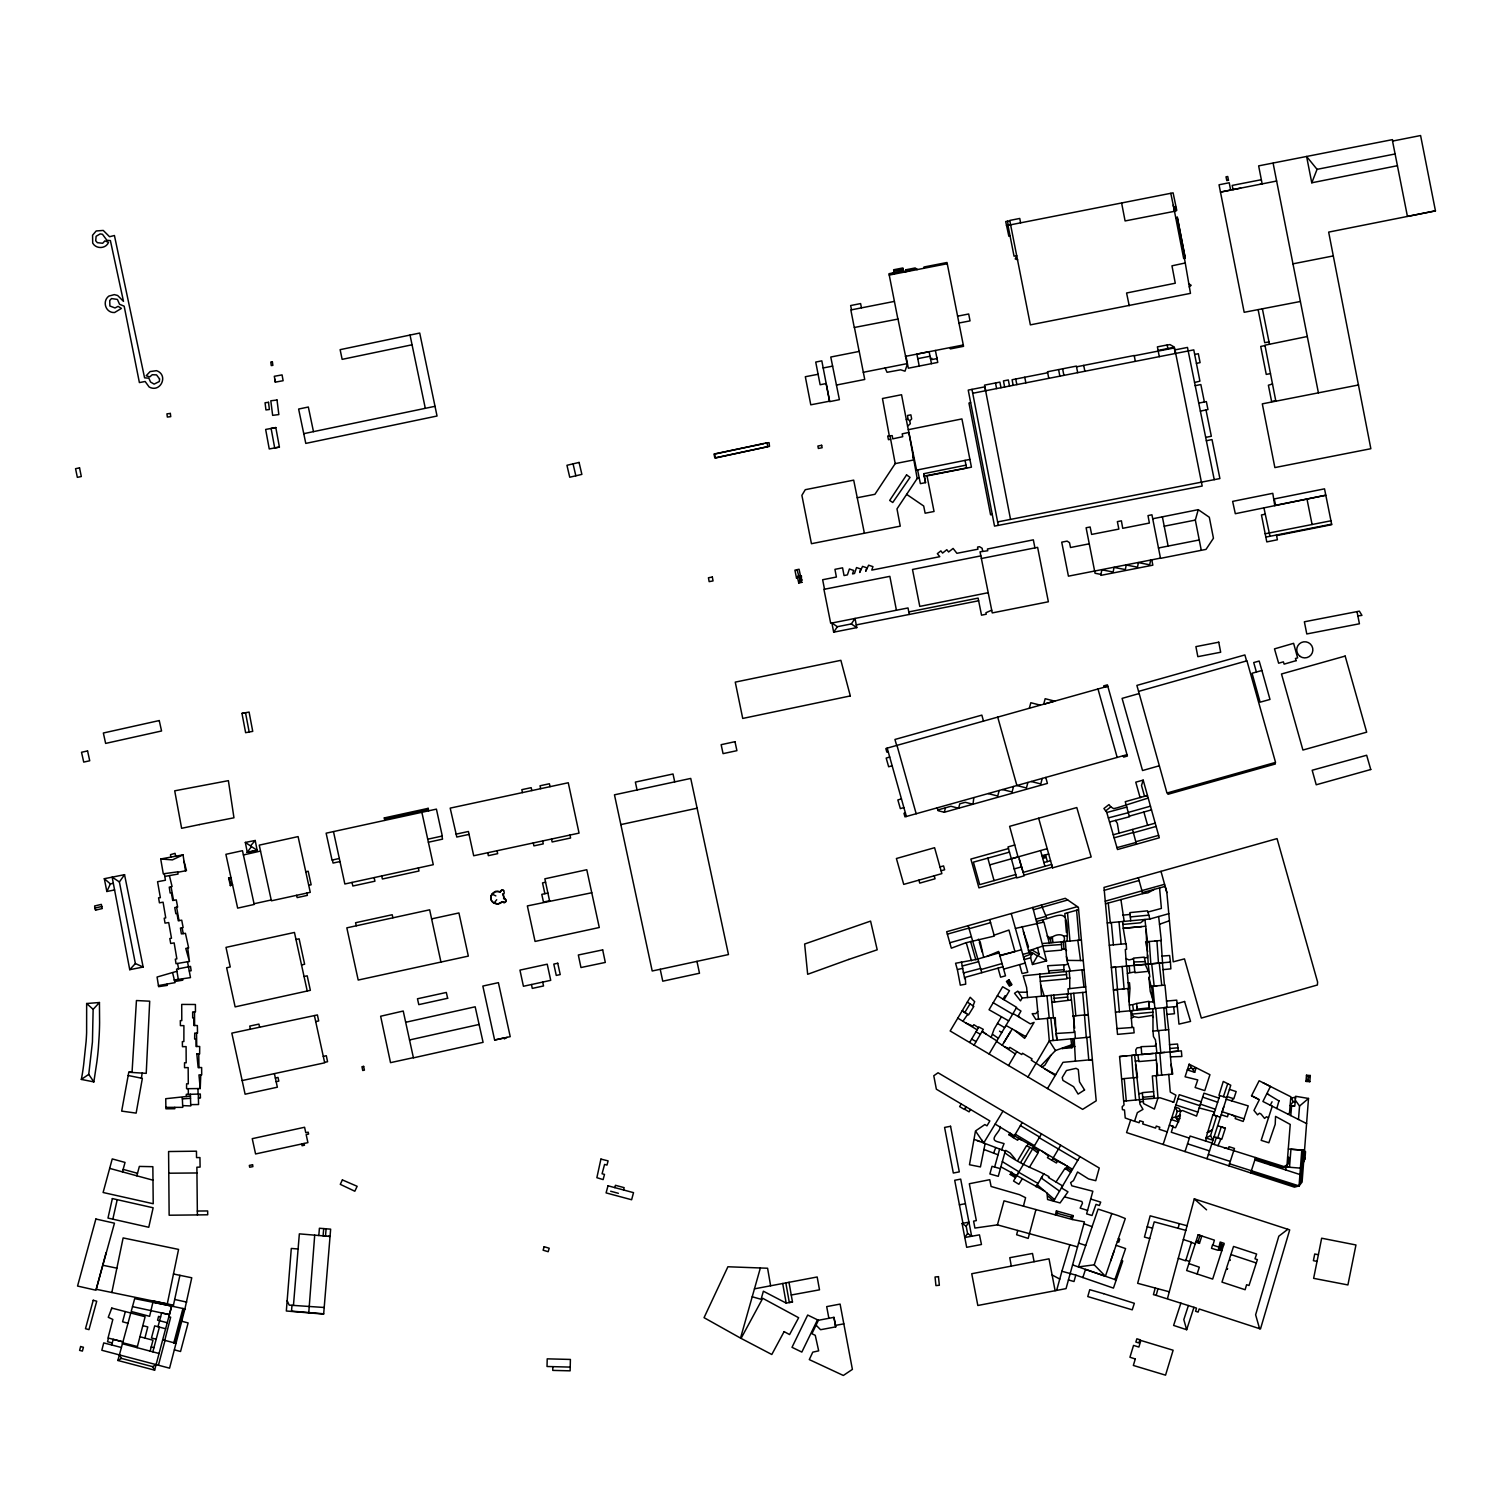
<?xml version="1.0" encoding="UTF-8"?>
<svg xmlns="http://www.w3.org/2000/svg" width="1511" height="1511" viewBox="0 0 1511 1511"><rect width="100%" height="100%" fill="white"/><g stroke="black" fill="none" stroke-linecap="round" stroke-linejoin="round"><path stroke-width="1.5" d="M1063.876 971.497L1063.895 964.792L1047.614 965.737L1049.125 972.857M196.827 1053.885L199.641 1053.922L199.698 1046.481L196.033 1046.481L196.033 1039.077L194.636 1039.058L194.73 1033.108L197.507 1033.127L197.374 1025.535L193.824 1025.497L193.88 1017.98L192.671 1017.942L192.653 1011.954L195.467 1011.841L195.41 1004.494L181.717 1004.418L181.792 1020.643L180.319 1020.605L180.395 1025.629L183.908 1025.629L183.87 1041.513L182.34 1041.627L182.453 1046.689L186.099 1046.613L186.174 1062.819L184.531 1062.762L184.531 1067.691L188.157 1067.578L188.289 1083.84L186.59 1083.803L186.571 1088.694L200.226 1088.543L198.961 1074.907L201.7 1074.869L201.643 1067.54L198.149 1067.616L196.827 1053.885L198.753 1053.904L198.98 1067.616M552.818 1366.643L552.762 1370.401L570.119 1370.836L570.403 1359.447L547.209 1358.842L547.02 1366.492L570.195 1367.096M188.271 1088.694L188.384 1094.361L200.302 1094.021L200.434 1097.987L198.413 1098.063M298.101 1248.993L291.302 1248.445L286.334 1311L323.656 1314.098L330.645 1229.161L319.407 1228.254L318.821 1235.507L330.059 1236.432M1298.478 1119.481L1299.554 1106.052L1308.507 1098.459L1302.104 1182.055L1299.063 1185.908L1294.455 1187.155L1250.655 1172.914L1255.282 1158.635L1283.122 1167.606L1287.013 1164.887L1290.224 1124.43L1275.548 1116.383L1275.208 1124.316L1268.862 1142.788L1261.175 1140.352L1272.262 1106.222L1262.913 1101.481L1270.449 1086.466L1259.135 1080.762L1251.542 1095.739L1257.662 1098.837M1303.653 1162.016L1305.032 1158.351L1305.523 1151.628L1304.465 1151.533M1285.653 1169.911L1285.597 1168.06L1287.636 1166.568L1289.506 1167.266L1290.961 1149.229L1301.783 1150.079L1299.063 1185.908L1294.511 1185.795L1252.298 1172.083L1250.655 1172.914L1126.564 1132.57L1130.662 1119.991L1125.223 1117.97L1124.486 1109.981L1122.446 1109.66L1122.163 1106.751L1124.033 1104.957L1119.575 1056.548L1126.734 1055.887M1306.014 1081.423L1306.486 1075.228L1310.301 1075.511L1309.81 1081.706L1306.014 1081.423L1310.301 1075.511M291.982 1305.315L291.529 1311.114L323.694 1313.796M1295.38 1098.988L1295.588 1096.287L1308.507 1098.459M308.773 1312.549L314.704 1235.148M293.455 1305.41L299.348 1233.864L318.821 1235.507M326.112 1228.783L325.507 1236.055L323.09 1235.847L323.713 1228.594M1290.791 1115.59L1291.603 1105.788L1294.814 1106.052L1295.513 1097.25L1290.734 1098.081L1289.506 1113.04L1287.844 1114.098L1272.262 1106.222M287.184 1300.725L289.187 1305.126L324.204 1307.487M909.716 420.795L907.979 419.321L907.563 415.468L910.869 414.845L911.662 419L909.716 420.795L910.34 423.722L907.582 426.196L916.591 470.11M141.411 1078.174L142.166 1073.093M1147.17 941.731L1147.378 957.54L1144.413 957.823M93.852 1081.895L88.752 1074.359L92.435 1041.986L93.134 1009.348L99.443 1002.511L99.594 1022.626A315.346 315.346 0 0 1 99.178 1035.545L98.366 1048.03A277.42 277.42 0 0 1 96.855 1062.044L93.852 1081.895L81.33 1079.421A192.917 192.917 0 0 0 82.841 1070.657L83.124 1068.768A196.184 196.184 0 0 0 84.106 1060.42L86.108 1041.476A304.221 304.221 0 0 0 86.618 1032.787L86.656 1003.512L99.443 1002.511M128.775 1072.262L132.08 1071.752L136.443 1000.546L149.702 1001.189L146.227 1073.358L128.775 1072.262L121.673 1111.114L136.141 1113.116L142.355 1078.382L128.189 1075.492M1318.385 1254.734L1321.653 1238.208L1355.953 1244.97L1347.906 1284.936L1313.626 1278.344L1318.385 1254.734L1314.74 1253.998L1313.399 1260.665L1317.006 1261.402M1090.715 1199.054L1100.707 1202.133L1099.385 1205.514L1096.023 1204.361L1092.037 1215.505L1086.617 1213.881L1092.85 1191.235L1071.809 1185.814L1070.638 1182.622L1073.452 1180.601L1077.57 1171.988L1088.562 1178.939L1095.758 1180.695L1099.253 1168.022L938.048 1072.772L933.779 1075.756L936.367 1089.204L989.856 1120.935L986.966 1125.827L984.87 1124.562L975.483 1130.965L969.476 1164.735L980.431 1166.926L985.134 1143.544L974.538 1139.521M111.833 1292.491L123.128 1237.925L178.562 1249.408L167.287 1303.917L96.213 1289.28L106.091 1252.676M152.97 1302.161L184.909 1308.923L191.765 1277.777L173.482 1274M179.903 1275.322L173.198 1306.335L173.444 1305.183L153.197 1301.028L149.608 1316.327L131.193 1311.472L134.687 1298.629L171.687 1306.033L165.624 1328.773M112.834 1219.169L117.216 1199.677M818.112 374.275L805.325 376.73L810.784 404.816L829.577 401.189L821.814 360.846L815.732 362.073L820.133 384.738L826.158 383.548L829.671 401.643L839.398 399.659L830.767 357.03L859.23 351.421L864.745 379.469L836.471 385.041M937.236 807.875L938.029 810.689L944.318 812.257L945.433 807.818L950.872 806.251L958.635 808.234L1047.406 783.416L1045.782 777.447M1023.438 1206.137L1025.591 1197.694L1019.434 1194.672L991.103 1186.475L989.743 1179.694L969.325 1183.736L976.333 1220.605L973.594 1221.134L974.916 1228.065L997.43 1224.873L1077.532 1246.877M1017.715 1230.502L1016.639 1234.751L1028.179 1238.416L1035.96 1209.555M1042.212 778.448L1040.796 783.945L1031.257 781.527M111.512 1309.263L111.814 1308.092L145.113 1316.723L137.104 1347.661L137.388 1346.565L122.693 1342.75L122.429 1343.751L159.052 1353.497M111.814 1308.092L108.263 1317.29L112.834 1319.462L108.018 1337.99L122.939 1341.862L130.777 1313.002M108.471 1338.104L107.527 1341.73L112.248 1342.958L113.193 1339.332L122.939 1341.862L117.877 1360.467L154.632 1370.156L165.606 1328.755L154.708 1325.865L151.478 1337.99L156.181 1339.237M111.72 1344.979L112.248 1342.958M144.905 1338.066L147.795 1326.941L142.808 1325.638M999.168 790.517L997.732 796.014L988.175 793.596M1027.896 782.471L1026.46 787.949L1016.903 785.55L997.713 717.121M1013.541 786.494L1012.087 791.972L1002.511 789.573M997.43 1224.873L1004.022 1200.829L1072.206 1219.49L1070.789 1217.016L1057.813 1213.446L1055.339 1214.863L1056.397 1210.953L1073.226 1215.618L1072.206 1219.49L1084.426 1221.87L1066.048 1288.619L977.825 1305.485L971.743 1273.735L1049.012 1258.833L1055.112 1290.715M157.994 1326.734L161.639 1312.983L169.402 1314.608L171.517 1306.637M152.838 1351.835L159.392 1327.111M173.841 1342.75L182.944 1308.488L183.794 1309.924L175.314 1341.9L173.841 1342.75L174.917 1343.033M184.909 1308.923L169.572 1368.173L101.823 1350.267L103.73 1342.901L121.409 1347.491M1029.35 708.243L1030.823 702.728L1040.342 705.165L1054.697 701.142L1045.159 698.705L1043.704 704.22L1107.79 686.24L1104.107 687.278L1103.71 685.862L1107.412 684.861L1127.395 756.048L1123.674 757.105L1123.277 755.727M150.099 1351.117L152.989 1340.219L139.919 1336.744M158.428 1365.207L165.02 1340.408L162.678 1339.785M1167.512 1298.421L1194.294 1198.865L1289.695 1229.897L1260.476 1328.962L1199.148 1308.979L1198.129 1312.115L1195.579 1311.265L1196.523 1308.129L1156.198 1295.38L1157.955 1288.751L1137.651 1283.311L1152.534 1228.16L1147.227 1226.781L1144.45 1237.093L1149.701 1238.51M614.826 1187.627L615.449 1185.304L624.137 1187.646L623.533 1189.95M1147.227 1226.781L1150.154 1215.826L1187.06 1225.761M1155.216 1288.014L1153.441 1294.644L1156.198 1295.38M152.989 1180.185L136.821 1175.804L139.371 1166.416L152.857 1166.7L153.215 1203.738L103.107 1192.5L112.248 1158.918L125.035 1162.431L122.467 1171.875M1049.087 938.463L1047.236 935.838L1050.447 939.408L1051.089 942.77M125.337 1311.586L122.58 1321.785L127.982 1323.258M1178.089 1228.292L1179.335 1223.683M1056.642 1290.413L1061.912 1271.261L1075.775 1275.095L1074.019 1281.517L1068.428 1279.968M1061.912 1271.261L1069.807 1244.932M1000.376 1168.645L994.635 1167.059L999.64 1149.04M1152.477 1228.141L1154.234 1221.851L1185.814 1230.37M1201.283 550.306L1195.333 520.086L1198.242 509.66L1209.31 517.253L1213.446 538.237L1206.024 549.381L1160.524 558.352L1151.93 514.779L1148.001 515.61L1149.38 523.052L1122.73 528.321L1121.389 520.823L1117.366 521.635L1118.858 529.096L1091.622 534.422L1090.13 526.98L1086.107 527.773L1095.059 573.273L1100.952 574.407L1101.84 569.817L1113.154 572.008L1114.041 567.418L1125.336 569.571L1126.224 565.02L1137.5 567.192L1138.406 562.621L1149.701 564.793L1150.645 560.052L1151.779 559.825L1152.836 565.171L1100.877 575.37L1100.688 574.35M1278.948 1100.933L1266.841 1093.624L1268.503 1094.455M760.373 1267.956L740.522 1338.104L704.05 1317.668L727.905 1266.766L767.588 1268.239L770.629 1285.785M1276.795 1108.526L1279.024 1100.631M1226.724 1097.723L1218.961 1095.267L1223.268 1081.442L1230.766 1085.238L1212.974 1140.201L1206.042 1138.047L1207.553 1132.721L1212.256 1130.115L1216.638 1116.006L1212.899 1114.759L1207.553 1132.721M1212.955 1245.14L1214.391 1240.153L1199.98 1235.394L1198.204 1240.909L1195.749 1242.174L1186.645 1270.524L1212.672 1279.08L1224.174 1243.364L1220.17 1242.042L1218.206 1250.334L1211.52 1248.313L1212.483 1244.988L1218.621 1247.009M1219.169 1249.861L1220.945 1244.006L1223.646 1244.97L1221.87 1245.857L1220.775 1249.37L1221.795 1250.73L1219.169 1249.861L1220.775 1249.37M1284.331 1166.681L1211.822 1143.733L1212.974 1140.201L1210.575 1135.592L1212.256 1130.115M1183.359 1239.549L1191.48 1242.174L1185.682 1260.835L1178.316 1258.285M1141.221 797.241L1140.087 797.544L1135.762 782.169L1143.185 780.129L1141.523 785.493L1144.545 796.316L1147.472 795.485L1125.261 801.68L1129.472 816.771L1109.584 821.965M1172.026 1125.997L1173.14 1126.318L1171.289 1132.249L1189.384 1138.123M1123.674 1101.141L1160.032 1097.779L1173.707 1102.18L1175.917 1095.192L1170.27 1092.113L1168.777 1074.434M1178.278 1121.842L1179.921 1118.178C1176.106 1122.087 1175.785 1113.267 1171.214 1119.538L1178.278 1121.842L1175.558 1127.716L1172.876 1127.149M1177.069 1119.462L1179.487 1118.083L1180.355 1115.345L1175.709 1117.252M1219.811 1095.532L1215.316 1109.584M1198.129 1234.789L1195.749 1242.174L1199.451 1243.364L1201.831 1236.017L1198.129 1234.789L1199.111 1235.11M1270.808 1163.64L1270.373 1165L1299.932 1174.519M1163.13 1144.469L1179.26 1094.701L1201.151 1101.821M1206.987 1158.71L1212.049 1143.09L1190.064 1136.026L1185.021 1151.59M1228.84 1165.831L1234.468 1148.454L1229.029 1146.679L1228.405 1148.606L1224.212 1147.756M1226.233 1099.215L1248.237 1105.901L1243.194 1121.445L1235.186 1118.593L1235.696 1116.988L1231.881 1114.891M1255.282 1158.635L1255.641 1157.52M1270.373 1165L1264.934 1163.243L1265.368 1161.883M1134.553 1121.256L1137.349 1112.644L1142.977 1109.357L1139.955 1104.163L1135.498 1064.367M1189.157 1064.197L1185.077 1076.776L1197.77 1079.931L1195.125 1087.504L1204.777 1090.64L1209.933 1074.699L1189.157 1064.197L1194.691 1072.3L1196.183 1067.748L1193.048 1069.051M1175.501 1116.799L1177.239 1111.454L1175.218 1107.166L1179.071 1108.356L1180.828 1110.963L1179.505 1114.986M1205.514 1140.994L1206.42 1138.161M1223.759 1106.883L1222.191 1111.737L1244.044 1118.839M1214.107 1144.469L1216.393 1137.462M1217.696 1137.877L1221.247 1126.885L1225.364 1128.226L1221.795 1139.218L1214.107 1136.706M1233.108 1098.516L1231.616 1100.971M1217.96 1145.735L1220.982 1138.973M1228.443 1113.758L1227.461 1116.799L1221.209 1114.778M1180.903 1303.03L1173.613 1325.43L1186.664 1329.718L1193.954 1307.298M1197.128 1273.962L1199.318 1267.2L1188.874 1263.555M1188.42 1305.485L1183.812 1319.632L1186.664 1329.718M1082.839 1277.532L1085.521 1269.391L1116.213 1279.987L1114.91 1279.553L1125.582 1248.577L1116.062 1245.291M1218.943 1098.138L1203.965 1093.152L1196.523 1116.119L1182.641 1110.547L1177.239 1111.454M1223.4 1096.665L1227.744 1083.708M1105.391 1276.247L1094.21 1264.82L1078.42 1266.917L1098.1 1209.102L1118.291 1215.694L1125.298 1218.546L1105.391 1276.247L1072.564 1264.915M1094.21 1264.82L1111.813 1213.503M1110.679 1260.873L1114.079 1251.07M1043.874 856.661L1042.741 858.418L1046.216 857.474L1047.387 861.591L1050.561 860.722M957.445 969.93L960.316 985.172L965.718 984.171L965.246 977.315L1002.983 966.776M1358.578 384.965L1262.308 403.853L1274.868 467.579L1370.855 448.71L1328.66 232.108L1435.45 210.86L1420.586 135.537L1392.538 141.09L1397.429 165.7L1311.775 182.793L1317.063 169.345L1395.106 153.971M993.577 1153.12L995.768 1147.567M981.621 1139.955L983.699 1142.996L1001.604 1149.777L1004.059 1143.6L997.033 1141.598C988.458 1138.897 1001.415 1131.399 1000.055 1126.488M1155.896 1043.855L1154.99 1046.141L1141.202 1046.67L1141.712 1054.508L1159.806 1052.846L1161.695 1075.095M986.267 1034.261L982.226 1031.106L983.283 1029.35L978.826 1026.97L969.646 1042.477M114.59 889.941L106.847 891.49L110.379 883.916L113.344 883.312M817.508 1319.821L801.831 1352.081L792.01 1347.321L807.686 1315.042L818.433 1320.274L833.94 1317.346L835.734 1326.866L820.586 1329.718L816.072 1325.147M828.878 1318.31L826.687 1306.618L840.097 1304.087L852.393 1369.382L843.346 1375.463L809.292 1359.598L812.767 1352.156L818.679 1350.853L815.26 1335.327L811.898 1333.703L818.433 1320.274M1022.21 1122.541L1013.295 1137.594L1008.914 1134.742L1009.801 1133.004L1013.824 1136.669L1013.295 1137.594L1017.64 1140.257L1018.735 1138.387L1033.826 1146.811M1027.102 1146.075L1028.387 1143.544L1030.2 1144.62M1270.298 1105.221L1272.054 1101.765M231.202 884.048L232.543 884.766L230.352 885.654L231.202 884.048L228.633 877.759L230.975 877.627L237.661 908.13L254.207 904.447L242.478 850.693L225.894 854.319L230.975 877.627L230.05 878.854M1015.184 1159.013L1010.255 1153.101L1005.703 1150.4L1004.815 1152.742C1020.378 1164.849 1034.261 1168.419 1048.993 1176.653L1048.464 1177.503L1062.611 1185.927L1061.44 1187.91L1067.975 1191.839L1060.08 1202.945L1047.576 1199.526L1047.01 1193.104L1037.264 1184.775L1036.074 1186.796L1042.042 1176.729M1032.768 907.469L1046.594 960.883L1032.466 964.509L1030.615 957.823C1031.881 947.133 1036.603 959.485 1039.02 954.121L1037.471 947.529M991.14 1037.32L994.162 1029.029L1001.434 1016.79M1032.466 964.509L1037.528 955.745M1042.174 1151.269L1048.577 1155.991L1047.444 1157.672L1056.397 1162.979L1057.568 1161.185L1064.896 1164.754M1014.958 1030.521L1024.647 1038.359L1034.11 1022.361L1030.332 1023.872L1013.05 1013.503M1021.719 1140.182L1014.372 1135.762M974.066 1045.102L981.98 1031.56L996.863 1040.909M970.478 1109.49L969.099 1111.85L964.868 1109.357L966.303 1107.015M1030.615 957.823L1024.212 959.542L1023.495 956.992L1033.033 953.309L1028.519 950.627L1031.692 949.796L1039.02 954.121M989.119 1053.998L1016.657 1007.365L997.373 995.692M1022.192 998.015L1020.511 1000.868L1014.542 993.275L1017.791 991.122L1022.192 998.015L1086.163 992.141M961.185 1103.993L959.636 1106.619L964.358 1109.414L965.907 1106.789M972.99 1005.854L974.671 1001.68L970.194 997.279L950.173 1030.974L1008.555 1065.519L1016.79 1051.599L1009.839 1047.369L1009.065 1048.558L1004.362 1046.67M1027.971 1077.003L1049.295 1040.852L1047.387 1018.376L1050.806 1018.074L1053.11 1040.493M1047.501 1088.562L1062.988 1062.327L1092.359 1059.589L1078.382 907.299L1065.293 898.308L946.679 931.72L951.326 948.19L965.605 942.864M1017.753 1160.561L1026.479 1145.772L1032.674 1148.719M1020.718 1162.356L1029.916 1147.416M799.565 579.129L801.888 582.339L798.771 583.019L801.378 575.899L799.81 578.486M1041.476 1133.892L1013.541 1181.016L1018.886 1184.284L1022.38 1178.637L1000.886 1166.832M1043.893 1173.613L1041.287 1177.994L1059.532 1191.121M1051.807 1160.259L1060.703 1145.262M1048.105 1196.24L1053.658 1200.999L1054.527 1199.545L1047.01 1193.104M1053.658 1201.037L1079.968 1156.633M1072.527 1038.718L1073.207 1045.14L1071.998 1047.727L1061.95 1048.54L1070.581 1046.575L1071.62 1044.8L1070.865 1038.869M1010.217 1174.425L1011.596 1172.083L1015.486 1177.711L1010.217 1174.425L1012.068 1173.971M1003.04 999.111L1005.117 995.655M1004.022 999.715L1009.48 990.687L1002.662 986.759L989.044 1009.745L1008.687 1020.888M1002.964 1111.152L983.699 1142.996L976.068 1131.833M1050.787 1055.415L1044.875 1065.198L1041.948 1067.068M1029.331 1167.436L1038.057 1153.025L1032.542 1148.946M964.811 1012.464L970.024 1003.871M995.145 1124.071L1014.372 1135.762M1002.227 1045.253L1012.2 1028.972M503.805 890.508A2.078 2.078 0 0 0 500.368 891.849L495.325 891.547L491.094 895.796A6.497 6.176 77.3 0 0 490.811 898.875L491.132 899.876A6.516 6.176 77.3 0 0 492.983 902.388L497.856 903.994L502.426 901.67A1.964 1.964 0 0 0 505.014 902.407A1.964 1.964 0 0 0 505.958 899.933A1.964 1.964 0 0 0 503.597 898.743A5.78 5.383 77.6 0 0 503.711 897.043A5.723 5.364 77.5 0 0 503.012 894.569C506.015 893.681 502.861 886.919 500.368 891.849A6.724 6.724 0 0 0 490.735 897.836L490.811 898.875A6.724 6.724 0 0 0 502.426 901.67C506.619 904.825 506.468 898.101 503.73 897.893A6.12 6.12 0 0 0 502.559 893.851M966.228 1013.409L962.205 1010.746L967.682 1014.372L962.923 1021.247L957.804 1018.15M1044.97 1068.995L1055.679 1074.699M1037.528 1152.647L1039.417 1149.644L1038.529 1151.042L1033.354 1147.586M427.197 809.858L428.161 808.347L428.69 810.821L427.197 809.858L385.777 818.886L384.795 820.397L384.304 817.923L428.161 808.347M800.547 576.144L799.073 569.25L794.918 570.157L796.543 578.165L798.847 576.05L796.996 569.704M908.848 432.429L917.196 478.496L896.986 508.886L900.254 526.149L811.445 543.696L801.888 495.344L805.269 489.696L853.696 480.139L864.386 533.232M796.543 578.165L798.242 575.653M892.812 274.36L892.548 273.019L901.973 271.036L903.162 269.298L893.889 271.111L894.455 274.039L894.172 272.566M837.377 626.706L831.9 623.023L833.675 632.184L837.377 626.706L851.316 623.93L855.037 618.433L908.017 607.951L909.301 614.429M1185.266 258.23L1177.315 217.376L1185.266 258.23L1183.68 258.532L1174.614 211.956L1176.748 210.35L1173.103 192.841L1006.742 225.573M1184.322 257.588L1190.479 293.361L1030.37 324.865L1009.745 220.436L1019.755 218.453L1020.624 222.854M966.171 1226.195L968.929 1222.135L962.091 1223.438L966.681 1247.312L981.47 1244.497L979.468 1234.865L964.792 1237.49L967.569 1233.467L966.171 1226.195L962.091 1223.438M1082.669 992.463L1084.728 1014.958L1088.222 1014.637L1072.81 1016.053L1073.811 1015.959L1074.038 1032.391L1056.189 1033.467L1056.982 1040.154L1054.281 1017.753M129.738 969.684L135.367 963.546L119.388 881.933L124.544 874.68L143.148 967.04L129.738 969.684L112.154 877.154L124.544 874.68M250.996 847.255L247.275 852.28L245.33 842.42L255.208 840.494L257.134 850.353L247.256 852.28L257.134 850.353L245.33 842.42M1295.154 1101.821L1293.208 1101.67L1290.13 1105.655L1293.813 1105.958M494.003 903.106L496.703 899.725M1036.395 996.712L1037.755 1011.293L1035.847 1013.635L1032.164 1013.673L1035.847 1019.434L1055.282 1017.658L1055.849 1030.672M965.718 1022.928L972.838 1026.139L973.858 1024.685L978.448 1027.631M1050.447 939.408C1052.751 933.741 1067.843 931.947 1063.782 941.599M250.694 845.688L255.208 840.494M1040.512 1066.143L1055.471 1050.523L1049.295 1040.852L1090.281 1037.094M1068.39 963.754L1063.895 965.435M1159.504 924.279L1169.438 920.728M1105.674 810.897L1110.793 806.855L1113.607 808.631L1117.12 807.837L1148.19 798.054M1287.013 1164.887L1288.335 1163.848L1288.864 1157.35L1287.618 1157.256M1287.806 1229.293L1278.816 1236.187L1255.622 1314.797L1259.57 1328.679M1131.342 1018.376L1133.798 1016.62L1138.576 1017.507L1152.138 1015.43L1153.384 1017.451M88.752 1074.359L81.33 1079.421M1071.337 999.999L1051.864 1002.36M183.794 1309.924L185.286 1309.017M117.877 1360.467L121.466 1358.389L152.573 1366.643L156.105 1364.584M1056.019 1181.999L1065.047 1168.324L1070.657 1172.347M1070.789 1217.016L1073.226 1215.618M1206.042 1138.047L1210.575 1135.592M1207.081 1132.589L1212.143 1129.907M1190.781 1068.126L1187.306 1069.901L1194.691 1072.3M1127.395 973.367L1134.799 971.875M177.75 872.263L185.475 870.827L183.039 854.848L172.405 859.891L160.714 858.985L163.282 873.811L177.675 871.847L178.052 874.057L164.831 876.418L164.246 873.717M591.783 892.755L527.358 905.92L535.064 941.429L599.281 927.508L586.778 869.732L544.848 878.816L549.626 901.066M1175.974 1117.347L1180.355 1115.345M1071.62 1044.8L1055.471 1050.523M983.68 957.332L980.242 941.995L978.429 939.181M887.203 748.115L885.843 748.587L886.825 752.081L888.204 751.704L887.203 748.115L896.665 745.452L894.946 739.465L981.848 715.119L983.491 721.106M176.957 971.271L157.068 977.031L158.617 986.664L167.324 985.38L167.079 984.058M1113.267 834.771L1155.197 823.155M889.715 757.049L886.183 758.088L888.657 766.776L892.151 765.737M903.88 807.573L900.348 808.612L897.855 799.942L901.444 798.885M1138.312 877.759L1142.75 893.605L1105.504 903.805M977.844 959.032L999.073 952.874M1014.145 868.938L1021.53 866.861M1023.419 931.626L1028.5 946.755L1027.518 947.019L1022.173 926.507M1014.75 845.008L1008.007 846.934L1016.752 877.929L1024.194 875.832L1019.339 859.4M1011.388 858.796L1047.199 848.691M1138.803 693.643L1122.087 698.384L1142.543 770.534L1159.258 765.794M1129.303 816.167L1151.495 809.858M918.896 880.139L941.863 873.622L934.591 847.709L896.401 858.512L903.729 884.388L918.896 880.139L919.746 883.123L935.045 878.779L934.214 875.794M1160.996 871.356L1166.851 892.51L1168.796 913.683L1149.871 919.009L1147.926 912.04L1161.392 908.432L1159.579 887.92M980.885 969.571L1002.057 963.527M1138.576 691.396L1166.964 793.029L1275.548 762.394L1246.934 660.817L1138.576 691.396L1136.876 685.408L1244.875 654.943L1246.575 660.911M944.318 812.257L958.635 808.234L959.768 803.814L965.227 802.303L973.008 804.23L973.821 797.619M989.705 864.896L1018.036 856.926L1009.612 826.347L1076.795 807.554L1091.188 856.964L1052.563 867.843L1051.58 864.424L1023.174 872.395L1018.565 856.775M1016.544 877.268L978.939 887.864L970.874 859.079L1008.46 848.559M1024.005 875.19L1052.317 867.182M1110.793 806.855L1108.98 804.589L1103.918 808.517L1106.732 812.332L1117.517 849.541L1159.296 837.793L1143.185 780.129M1067.748 899.989L1033.411 909.754M947.378 934.138L968.91 928.075M1104.258 890.3L1139.086 880.479M969.099 928.736L990.593 922.673M949.796 942.77L971.384 936.688M1045.688 915.572L1077.4 906.638M1105.259 901.179L1141.976 890.848M1015.43 928.415L1043.912 922.069L1049.238 942.94M999.885 955.802L1021.436 949.72M801.491 580.3L801.378 575.899M1040.342 705.165L896.967 745.376L916.195 813.787M1256.397 672.036L1261.912 670.506L1269.995 699.442L1260.117 702.181L1252.052 673.264L1256.397 672.036L1253.714 662.573L1259.173 661.044L1261.912 670.506M905.391 812.937L903.975 813.315L904.976 816.865L1126.998 754.669M1128.264 812.427L1150.475 806.175M939.993 866.917L943.563 865.916L944.639 869.769L941.07 870.77M1133.401 832.788L1156.123 826.423M1015.732 874.51L979.714 884.634L973.386 862.158L1009.48 852.128M1135.819 841.74L1158.616 835.356M994.106 935.196L1008.932 930.058L1014.939 951.552L999.791 955.405M1003.625 969.118L1025.195 963.055M937.821 809.934L945.433 807.818M1036.036 919.104L1045.99 916.327M1164.584 884.313L1141.919 890.602L1142.467 892.604L1165.151 886.39L1166.851 892.51M1037.15 923.013L1036.678 921.351C1062.006 915.817 1068.466 904.371 1067.087 941.296M1114.136 837.812L1133.307 832.485M1043.893 862.554L1047.387 861.591M1136.008 842.458L1116.969 847.633M1078.42 909.754L1064.839 913.532L1065.104 916.837M1022.758 954.442L1029.029 952.704L1032.259 954.612M1008.914 1134.742L1010.198 1134.402M962.243 966.001L978.599 961.695M963.584 972.952L980.563 968.475M1106.845 812.484L1126.772 807.101M1108.394 817.885L1128.32 812.672M1194.559 382.491L1199.923 381.15L1193.784 349.872L972.725 393.276M977.881 959.164L955.575 963.262L957.332 969.533L962.696 968.381M1015.033 1175.822L1016.884 1175.369L1018.716 1172.272L1038.038 1183.491M187.723 948.039L189.442 961.43L185.777 948.436L188.629 947.869L185.437 933.307L181.377 933.892L180.432 928.037L183.133 927.565L181.717 920.18L178.279 920.747L176.957 913.475L175.843 913.702L174.747 907.544L177.637 907.072L176.277 899.876L172.707 900.499L171.347 892.774L170.139 893.039L169.251 887.146L172.084 886.579L169.402 875.606M421.871 812.295L427.726 839.209L442.289 836.017L436.415 809.122L326.13 833.184L332.042 860.099L339.314 858.475L333.478 831.598M101.804 906.468L95.099 908.054L95.59 910.132L102.295 908.545L101.313 904.39L94.607 905.977L95.59 910.132M243.403 854.943L260.515 851.071L259.25 845.14L298.083 836.603L310.265 892.34L271.394 900.802L260.515 851.071M1048.71 854.112L1041.967 855.642L1043.308 856.794M890.64 439.21L888.468 439.701L887.694 436.037L892.189 435.621L892.774 438.851L902.728 436.698L902.199 433.846L908.281 432.562M308.735 885.333L311.153 884.785L308.187 871.243L305.77 871.771M295.986 939.521L299.121 938.822L304.636 964.245L301.52 964.906L294.456 932.457L225.989 947.378L230.258 966.964L226.631 967.777L235.13 1006.874L310.359 990.328L307.205 975.823L304.051 976.503L301.52 964.906M405.685 1022.286L475.172 1006.798L483.086 1042.344L413.428 1057.851L403.229 1011.029L380.64 1016.242L390.518 1062.649L413.391 1057.662M409.538 1039.965L479.1 1024.458M339.314 858.475L339.994 861.553L333.062 863.064L332.401 860.023M254.056 903.748L271.206 899.989M440.948 962.054L429.653 909.811L346.831 927.848L358.201 980.053L468.334 956.104L458.928 912.946L431.617 918.896M339.994 861.553L344.848 883.992L433.279 864.689L428.387 842.231L442.553 839.134L441.911 836.112M547.889 893.039L541.788 894.361L543.469 902.048L549.551 900.745M314.401 1015.581L231.825 1033.127L242.157 1080.554L324.695 1062.819L314.401 1015.581L317.404 1014.92L318.689 1020.945L315.705 1021.606M323.278 1056.378L326.3 1055.717L327.566 1061.723L324.601 1062.365M1067.729 1168.305L1065.633 1168.758L1067.163 1166.095L1067.729 1168.305L1071.563 1170.798M456.152 834.129L450.184 808.121L568.268 782.755L579.053 833.109L473.699 855.755L468.429 831.484L456.152 834.129L456.775 837.037L469.071 834.393M531.456 984.53L550.722 980.337L547.228 964.188L519.954 970.119L523.429 986.267L531.456 984.53L532.288 988.402L543.526 985.965L542.695 982.074M494.626 1040.021L510.227 1036.659L498.403 982.66L482.84 986.06L494.626 1040.021L504.088 1037.981L504.296 1038.926L507.054 1037.339M301.69 1143.978L307.904 1142.637L306.166 1134.591L308.603 1134.062L308.187 1132.173L305.77 1132.702L304.58 1127.263L252.243 1138.671L255.586 1153.951L301.69 1143.978L302.068 1145.735L304.466 1145.225L304.089 1143.468M1184.586 263.122L1171.969 265.823L1175.275 283.218L1126.583 293.002L1129.227 305.713M620.851 824.59L697.119 808.196M545.584 882.235L542.525 882.896L544.867 893.7M660.213 969.288L728.472 954.555L690.735 778.429L614.467 794.824L652.204 970.987L660.213 969.288L662.762 981.187L699.499 973.235L696.949 961.355M275.361 1078.004L276.154 1081.687L278.817 1081.12L278.024 1077.437L275.361 1078.004L274.416 1073.754M412.05 344.791L342.147 359.354L340.126 349.664L419.718 333.043L437.038 416.016L305.789 443.403L298.63 409.047L308.338 407.026L313.476 431.636L434.998 406.308M303.768 433.676L313.476 431.636M823.155 367.966L832.618 366.134M763.565 443.762L714.004 454.018L714.835 457.927L769.515 446.349L769.061 442.629L765.397 443.384M1307.298 336.5L1264.934 345.188L1275.851 401.189M1007.988 225.347L1010.066 235.98L1008.838 236.226L1005.703 221.569L1009.801 220.757M894.418 301.388L850.844 309.963L854.263 327.509L898.006 319.067L907.242 364.491L905.013 371.196L900.65 369.798L887.033 372.292L885.125 367.985M1195.201 385.683L1200.848 384.531L1204.38 401.983M1198.733 403.116L1206.364 401.586L1207.969 409.575L1200.357 411.105M917.574 469.921L920.388 483.633L925.544 482.632L923.788 473.699L966.001 465.142M1205.684 437.397L1211.331 436.263L1206.005 409.972M1174.991 349.891L1187.476 347.436L1206.364 440.721L1212.011 439.569L1219.906 478.553L997.619 521.918M1274.793 505.769L1272.791 493.323L1232.636 501.388L1235.318 513.702L1325.808 495.23L1275.548 505.316L1274.264 498.932L1324.524 488.846L1331.739 524.676L1276.568 535.612M908.3 429.691L961.921 418.925L971.441 467.163L927.017 475.946L934.044 511.492L925.129 513.211L923.693 506.015L906.638 494.361M915.609 470.318L969.911 459.401M988.213 592.69L919.783 606.402L912.493 569.477L980.847 555.878L980.035 551.836L987.76 550.741L987.42 549.022L1033.335 539.843L1034.922 547.889L1037.623 547.36L1048.37 601.775L992.255 612.918L980.847 555.878M991.707 610.18L985.946 612.729L986.249 614.203L981.527 615.185L978.108 598.11L908.81 611.917M1006.458 225.422L1010.557 224.591M1408.516 216.224L1435.45 210.86M1269.486 344.262L1268.994 341.864L1264.726 342.733L1258.115 309.623L1244.176 312.305L1219.037 184.795L1229.217 182.755L1230.672 190.084L1220.491 192.086L1276.625 181.037M1152.704 518.764L1198.242 509.66M981.357 558.522L1034.922 547.889M178.317 979.374L176.598 969.174L190.499 966.398L191.16 970.723L189.366 971.025M1232.787 189.649L1240.644 188.119M1170.798 193.332L1173.575 206.686L1175.974 207.366L1175.426 210.539L1174.368 210.747L1173.254 205.099M957.596 316.177L968.683 313.986L970.043 320.88L958.956 323.014L947.019 262.498L923.976 266.994L924.222 268.221M905.372 356.388L963.281 344.98M917.781 358.655L930.002 356.237L929.114 351.704L916.875 354.122L919.236 366.059M936.744 357.238L936.801 358.598L932.098 359.524L931.834 358.258L930.455 358.523L931.456 363.66M863.291 372.292L907.053 363.641M1167.153 345.131L1169.93 344.584L1174.028 346.907M1159.296 356.653L1158.087 350.458L1174.104 347.303L1175.331 353.498M1265.009 345.585L1260.722 346.435L1266.256 374.407L1270.468 373.595M857.247 497.742L874.926 494.305L895.211 463.613L913.607 459.967L912.795 455.85M896.42 610.236L889.847 576.352L823.929 589.347L830.691 623.269L855.037 618.433L856.775 627.613L833.675 632.184M1265.179 533.78L1330.945 520.785M856.265 624.893L978.637 600.774M106.847 891.49L104.316 878.703L112.154 877.154L119.388 881.933M1260.136 184.285L1262.157 183.889L1258.644 165.87L1392.462 139.635L1392.745 141.052M1261.345 179.715L1232.202 185.419L1233.033 189.612M889.242 275.059L947.265 263.726M1292.963 263.839L1333.325 255.907M1189.233 286.939L1191.178 285.296L1188.59 283.652M1048.785 378.336L1047.482 371.763L1058.588 369.591L1076.38 366.096L1077.683 372.669M1076.531 366.814L1134.194 355.501L1135.347 361.356M1047.69 372.745L1012.087 379.733L1013.182 385.324M1134.251 355.784L1174.595 347.87L1202.189 486.051L994.521 526.111L968.23 390.102L984.87 386.835L1010.538 519.406M1194.691 354.443L1198.336 353.725L1200.093 362.621L1196.429 363.339M1164.207 526.206L1195.333 520.086M1089.261 543.809L1070.506 547.511L1069.524 542.695L1067.144 541.108L1061.723 542.166L1068.428 576.163L1160.467 558.126M1158.465 547.983L1199.243 539.956M1331.625 524.166L1265.84 537.085M1174.481 211.313L1125.091 220.946L1121.672 203.305M1177.315 217.376L1175.728 217.678L1176.672 218.321M894.191 272.698L888.978 273.718L897.893 319.104M970.629 402.719L968.948 403.059L990.574 514.798L992.255 514.458M1275.756 400.679L1271.601 401.473L1268.39 385.211L1272.508 384.002M1258.115 309.623L1300.385 301.482M1265.198 514.231L1261.458 514.949L1266.785 541.901L1277.399 539.767L1276.436 535.007M924.241 476.041L966.568 468.013L965.057 460.383M241.968 713.4L249.088 712.059L252.734 731.362L245.632 732.684L241.968 713.4L245.519 712.739L249.183 732.023M754.461 1288.845L817.168 1276.984L819.51 1289.827L791.235 1295.003M835.451 1325.411L843.818 1323.844M160.714 858.985L183.039 854.848M185.475 870.827L186.476 870.638L184.04 861.383M959.409 1204.815L965.397 1203.7M275.814 427.575L265.653 429.445L269.241 448.956L279.403 447.086L275.814 427.575L271.111 428.444L274.7 447.955L279.403 447.086M275.361 382.132L283.124 380.715L282.066 374.898L274.303 376.296L275.361 382.132L274.813 379.148M788.988 1282.31L792.482 1301.972L789.328 1302.539L785.833 1282.915M1065.312 919.802L1066.426 932.476M752.214 1296.778L761.091 1299.29L763.376 1291.206L786.173 1303.086L792.482 1301.972M158.447 985.569L174.993 982.66L172.594 972.706M917.196 478.496L919.255 478.137M889.299 435.754L882.462 398.507L901.557 394.73L906.317 419.605L907.979 419.321M164.831 876.418L165.398 880.252L157.56 881.725L160.374 897.685L158.561 897.817L159.429 902.822L163.075 902.18L165.738 917.895L164.208 918.235L165.02 923.127L168.703 922.56L171.498 938.199L169.818 938.539L170.705 943.487L174.143 942.883L176.863 958.862L175.333 959.164L176.013 963.716L189.442 961.43M174.728 981.508L182.737 980.186L182.548 978.769M1129.095 1001.699L1130.001 988.326L1129.491 982.717L1128.15 982.754L1126.79 966.096L1129.227 965.869L1129.737 972.234M1017.677 259.798L1015.241 258.929L1016.733 255.661L1014.051 256.19L1010.066 235.98M174.369 980.035L175.578 979.789M174.351 979.959L190.48 977.617L187.515 961.751M1357.879 615.959L1361.959 615.374L1359.352 611.162L1304.371 621.795L1306.788 633.959L1359.428 623.779L1357.01 611.615M190.386 1094.21L190.443 1096.079L165.738 1098.705L165.908 1108.81L174.804 1108.734L174.747 1107.355M1085.672 986.815L1067.975 988.836L1068.428 993.785M1083.954 987.004L1081.933 969.854M1156.916 985.833L1151.061 986.381L1148.908 977.088L1150.249 991.424L1152.591 998.563M1146.056 929.378L1146.585 941.787L1156.916 940.843L1158.484 963.168L1148.171 964.131L1149.833 976.994M1141.258 1047.406L1137.027 1047.841L1135.743 1049.899L1136.215 1055.018L1153.176 1053.45M1163.036 969.646L1170.874 968.853L1170.421 962.073L1169.608 955.519L1161.902 956.085M1122.692 915.156L1130.077 914.438M1130.341 916.931L1148.794 915.156M1133.533 958.862L1128.944 959.938L1125.959 958.56M1027.064 992.217L1018.471 992.198M1133.212 1077.759L1131.626 1055.433L1137.896 1054.867L1138.841 1061.572L1156.368 1060.061M1122.9 924.43L1140.597 922.787L1144.941 919.462L1147.435 941.712M1145.697 926.205L1123.259 928.321L1125.789 943.714M1166.53 1001.094L1176.748 1000.15L1177.333 1006.439L1115.477 1012.143M1166.794 1014.448L1174.463 1013.73L1173.631 1006.779M1121.615 1078.835L1137.519 1077.362L1134.591 1055.169L1119.575 1056.548M1171.119 1064.348L1172.744 1074.057L1152.345 1075.964L1154.14 1098.327L1153.97 1096.268L1142.675 1097.288M1107.261 922.938L1149.871 919.009M1124.184 921.389L1120.898 899.461M1042.911 943.506L1081.385 939.993M1109.32 945.225L1126.186 943.676L1126.583 949.286L1125.317 949.475L1126.507 966.115M1154.687 941.051L1161.298 940.428L1158.654 916.535M1084.105 969.646L1023.211 975.823L1026.63 987.495L1027.556 997.524M1170.421 962.073L1111.359 967.512L1103.993 887.429L1277.041 838.605L1317.611 982.074L1317.384 985.002L1201.339 1018.074L1184.473 958.881L1173.216 961.827L1168.796 913.683M1145.791 964.018L1144.261 957.143L1133.458 958.106L1134.175 965.416L1145.168 964.396L1149.342 973.386M1039.984 976.994L1066.539 974.557M1116.988 1028.594L1133.647 1027.404L1134.138 1032.844L1117.517 1034.374L1111.359 967.512L1115.552 967.134L1117.479 989.478L1113.418 989.837L1128.604 988.44L1128.15 982.754M1122.503 989.006L1124.09 988.855L1122.163 966.511M1129.208 988.383L1127.943 988.515L1129.888 1010.802M1149.777 986.494L1151.703 986.324L1152.817 1001.717L1154.385 1003.04M1054.168 998.318L1067.673 997.071M1131.985 1014.108L1152.95 1012.181L1152.685 1008.706M1169.438 1044.649L1177.541 1044.007L1178.297 1051.146L1156.916 1053.11L1155.462 1039.965L1153.441 1036.527L1152.987 1031.106L1168.645 1029.652L1166.19 1007.459L1163.81 1007.686L1165.661 1029.935M1161.487 1052.695L1164.66 1052.393M1171.95 1074.132L1170.062 1051.902L1181.356 1050.863L1181.866 1056.491L1170.477 1056.85M1139.861 1101.878L1143.393 1101.557L1143.185 1099.347M1133.836 961.978L1145.262 961.619M1153.611 1091.622L1142.373 1092.623L1142.826 1099.366M1049.389 937.368L1052.336 937.103L1052.903 942.6M1063.687 936.102L1066.69 935.838M1061.515 944.507L1043.421 945.848L1031.692 949.796M1061.685 949.267L1064.613 949.002L1066.539 950.589M1041.57 996.24L1040.361 981.281L1066.917 978.864L1066.237 971.29M1152.817 1001.717L1148.983 1002.057L1149.304 1006.685M1129.378 1004.985L1132.589 1004.702L1133.533 1010.481M1148.398 971.346L1134.893 972.744L1134.213 965.416M1044.63 951.571L1061.723 950.117L1061.421 941.806L1063.385 941.636L1064.008 949.059M1169.76 1048.502L1177.938 1047.803M1137.009 1006.987L1137.367 1010.122L1136.631 1003.493L1132.589 1004.702M1156.614 1062.988L1157.067 1075.53M1138.86 1093.586L1142.41 1093.303M1048.71 970.836L1063.876 969.722M1071.885 1046.783L1074.869 1046.556L1073.207 1045.14M1135.177 1061.043L1138.727 1060.798M1066.86 978.221L1069.788 978.033L1069.712 988.628M182.359 1098.856L190.518 1098.327M1040.607 984.775L1044.214 995.995M1147.604 951.609L1145.621 941.882L1149.267 941.542L1150.853 963.886M197.412 1214.92L207.706 1214.787L207.649 1210.953L197.337 1211.029L196.883 1167.21L200.094 1167.096L199.943 1157.558L196.543 1157.615L196.449 1151.193L168.59 1151.533L169.138 1215.222L197.412 1214.92L197.337 1211.029M190.707 1104.635L198.564 1104.522L198.319 1094.077M168.779 1173.216L196.94 1172.97M200.226 1088.543L200.774 1074.869M165.889 1107.355L182.737 1107.355L182.321 1097.836M1066.407 956.652L1067.805 960.392L1083.274 960.562M1080.554 960.543L1077.834 940.314M188.384 1094.361L186.306 1094.304L186.363 1096.514M1288.411 1149.021L1304.56 1150.305L1303.181 1150.192L1300.763 1181.526L1299.063 1185.908L1229.501 1163.772M1288.146 1167.153L1300.423 1168.135M328.17 1236.281L329.7 1236.414M1074.661 1028.198L1070.751 993.558M1044.8 1191.216L1022.324 1178.712M1043.912 856.661L1046.216 857.474L1045.442 854.848M103.031 1265.293L116.876 1268.163M169.402 1314.608L132.515 1306.637M174.69 1299.479L186.722 1302.104M168.835 1316.704L170.667 1317.195L164.775 1340.333L176.164 1343.373L175.314 1341.9M182.019 1321.313L188.119 1322.937L180.546 1351.495L174.445 1349.871M160.582 1316.931L158.579 1316.402L157.578 1320.18L167.23 1322.748M151.194 1346.962L153.933 1347.699M1064.783 1196.958L1081.914 1201.528L1082.48 1203.228L1080.157 1208.082L1087.58 1210.405M1157.955 1288.751L1169.287 1291.792M610.652 1191.235L618.377 1193.312M123.147 1169.382L137.501 1173.292M109.661 1168.381L136.821 1175.804M994.635 1167.059L992.009 1166.322L989.875 1173.971L998.261 1176.313L1005.249 1151.155L1001.604 1149.777M1169.382 1125.204L1173.14 1126.318M1199.167 1107.941L1214.372 1111.983L1213.579 1114.986L1215.411 1109.263L1200.395 1104.144M1172.46 1101.783L1173.707 1102.18M1254.829 1159.995L1264.934 1163.243M1227.102 1096.57L1233.826 1098.761L1236.168 1091.565L1229.425 1089.374M1187.552 1143.808L1209.518 1150.91M1078.571 1243.1L1085.729 1245.423M1178.013 1098.573L1199.904 1105.674M1175.936 1104.975L1197.826 1112.096M1217.658 1125.714L1225.364 1128.226M1167.21 1131.871L1159.145 1129.246L1159.787 1127.244L1156.255 1126.092L1155.594 1128.094L1142.675 1123.901L1143.336 1121.899L1139.785 1120.746L1139.143 1122.749L1130.662 1119.991M1208.403 1154.347L1230.256 1161.449M1217.224 1137.726L1220.114 1138.671M1216.638 1116.006L1217.639 1116.346M1256.302 1262.988L1230.917 1254.546M1212.899 1114.759L1220.397 1117.252M1191.367 1242.495L1195.22 1243.78M1185.871 1260.193L1189.554 1261.439M1202.68 1097.118L1217.658 1102.237M1121.445 1260.571L1122.749 1261.005L1113.437 1288.109L1075.775 1275.095M1118.348 1238.68L1119.708 1239.152L1118.763 1242.212L1117.328 1241.626M1083.916 1223.683L1092.132 1226.686M976.975 1140.446L979.619 1141.447M983.944 1149.455L998.034 1154.801M135.367 963.546L143.148 967.04M491.982 894.04L495.854 895.91M1262.932 1082.669L1290.847 1096.778L1293.208 1101.67M1251.542 1095.739L1259.362 1099.687L1253.96 1110.434L1257.549 1114.854L1259.475 1113.21L1260.986 1113.985L1264.556 1118.404L1266.501 1116.761L1268.503 1117.781M1287.844 1114.098L1306.637 1123.598M1052.09 1274.963L1059.778 1279.08M1005.986 1025.459L1025.705 1036.565M975.974 1031.805L980.393 1034.28M971.649 1039.096L976.125 1041.589M993.199 1002.737L1012.672 1014.145M997.487 1023.438L1004.683 1027.669M1016.79 1051.599L1021.757 1054.527L1022.513 1053.243L1032.051 1058.852L1031.257 1060.155L1055.207 1075.511M1008.555 1065.519L1082.65 1109.357L1096.212 1100.82L1092.359 1059.589L1088.77 1059.929L1086.806 1037.415M1077.759 1160.372L1039.209 1137.726M1072.489 1169.268L1034.034 1146.433M1052.808 1158.559L1057.473 1161.317M1020.416 1125.582L1039.606 1137.046M1015.279 1134.232L1034.487 1145.678M962.923 1021.247L977.145 1029.822M799.848 578.656L802.228 580.111M1002.341 1161.638L1019 1171.818M1038.095 955.613L1046.594 960.883M999.527 1031.163L1001.774 1032.58M1016.28 1008.026L1020.983 1011.048L1018.414 1015.486L1019.642 1017.451M799.98 581.074L801.888 582.339M384.304 817.923L385.777 818.886M967.682 1014.372L968.532 1014.939L973.821 1006.402L967.342 1002.076M996.542 1041.438L1015.354 1054.036M901.973 271.036L903.729 272.226L902.898 267.957L893.624 269.77L893.889 271.111M851.316 623.93L856.775 627.613M1003.814 1042.684L1010.5 1031.73M992.765 1034.487L998.393 1038.303M967.569 1233.467L971.649 1236.262L960.694 1179.128L954.706 1180.28L962.96 1223.268M1070.581 1046.575L1071.998 1047.727M104.316 878.703L110.379 883.916M1194.294 1198.865L1206.571 1209.839M86.656 1003.512L93.134 1009.348M1133.798 1016.62L1132.041 1014.655L1131.682 1010.651M1306.486 1075.228L1308.243 1077.267M1308.054 1079.666L1309.81 1081.706M1317.063 169.345L1306.599 156.483L1311.775 182.793M1295.286 1100.121L1299.554 1106.052M1284.992 1166.246L1285.993 1167.757M1286.239 1165.397L1287.259 1166.926M1007.686 980.62L1010.689 985.418M152.573 1366.643L154.632 1370.156M119.407 1354.838L121.466 1358.389M1056.397 1210.953L1057.813 1213.446M1198.204 1240.909L1199.451 1243.364M1251.448 1170.439L1252.298 1172.083M1177.466 1119.575L1178.674 1121.993M1220.945 1244.006L1221.87 1245.857M1041.325 905.051L1046.896 918.499M1154.347 889.356L1147.944 892.85L1142.75 893.605M1115.534 820.416L1117.328 823.363L1119.009 833.184M979.317 942.222L982.131 952.024M968.211 925.657L981.791 972.687M970.572 941.466L975.804 959.674M971.441 960.75L966.247 942.675L994.351 936.083L989.724 919.595M1143.884 812.03L1147.623 825.289M1274.963 762.564L1275.36 763.999L1167.984 794.295L1167.569 792.859M1070.411 970.912L1066.804 960.373L1065.349 941.447M1042.684 919.67L1043.383 922.144M1011.237 913.532L1027.782 972.234L1022.097 973.575L1019.585 964.641M998.072 968.154L1000.603 977.201L1005.514 975.823L998.658 951.439L986.74 956.444M1097.987 688.997L1117.177 757.427M1038.661 818.225L1052.563 867.843M1040.55 850.58L1044.932 866.294M888.204 751.704L906.392 816.526M1147.926 912.04L1147.586 910.831L1129.888 912.606L1130.719 920.785M987.835 858.135L994.049 880.611M1132.513 829.501L1136.48 844.215M1027.612 947L1029.029 952.704M573.047 463.858L575.842 475.795M797.581 577.976L798.771 583.019M381.679 875.946L382.396 879.005L418.981 870.997L418.32 867.956M392.898 917.763L392.199 914.741L355.576 922.73L356.256 925.79M798.847 576.05L799.319 578.203M276.154 1081.687L277.363 1087.202L245.103 1094.21L242.157 1080.554M427.726 839.209L428.387 842.231M228.633 877.759L230.352 885.654M374.142 877.589L374.936 881.196L352.837 886.013L352.044 882.424M306.865 893.077L307.375 895.381L297.157 897.61L296.666 895.305M304.051 976.503L307.262 991.159M259.59 1027.064L258.929 1024.099L249.749 1026.082L250.392 1029.067M674.718 781.867L673.018 773.991L635.375 782.094L637.056 789.97M550.023 786.664L549.4 783.756L540.031 785.777L540.674 788.685M533.27 842.949L533.893 845.877L543.261 843.875L542.638 840.947M487.732 852.752L488.355 855.66L497.667 853.658L497.043 850.75M569.968 835.054L570.591 838.001L552.138 841.967L551.515 839.021M522.447 792.595L521.824 789.667L531.173 787.665L531.796 790.574M851.543 309.812L850.636 305.543L860.609 303.579L861.459 307.866M410.029 335.064L425.309 408.329M175.654 856.227L175.068 853.337L170.497 854.659L170.819 857.115M1206.364 440.721L1214.24 479.667M1312.096 524.506L1307.034 499.291M1268.994 341.864L1262.384 308.811M1263.952 507.96L1269.977 536.273M1397.411 165.7L1407.44 216.432M1273.131 163.301L1318.404 392.803M1162.375 516.838L1168.116 546.075M1083.708 365.398L1084.86 371.253M1062.611 368.797L1063.895 375.37M1058.588 369.591L1059.872 376.163M1007.478 221.21L1008.234 225.063M1024.76 377.24L1025.856 382.85M1015.732 379.015L1016.846 384.606M1009.518 386.06L1008.328 379.96L1003.455 380.904L1004.645 387.005M1001 387.723L999.885 382.113L984.53 385.135L985.625 390.745M995.503 382.982L996.599 388.591M958.956 323.014L963.546 346.321L950.381 348.909L950.117 347.568M935.403 350.476L937.764 362.413L908.338 368.212L905.977 356.256M930.002 356.237L930.455 358.523M923.788 473.699L925.544 482.632M854.433 327.471L859.155 351.44M1173.575 206.686L1174.368 210.747M1167.833 348.531L1167.134 344.961L1157.388 346.869L1158.087 350.458M824.515 589.233L822.645 579.733L836.395 577.032L834.941 569.345L842.571 567.834L844.045 575.559L847.407 574.898L849.39 568.986L853.715 570.459L852.525 573.897L854.527 573.5L856.529 567.569L860.854 569.043L859.665 572.48L862.554 566.379L866.898 567.834L865.727 571.29L868.617 565.19L872.942 566.644L871.771 570.1L939.804 556.69L937.349 553.649L940.862 550.892L942.581 553.083L946.811 549.702L948.625 551.987L953.101 548.436L956.916 553.309L977.957 549.192L977.56 547.095L979.487 546.68L982.112 548.266L982.698 551.307M971.97 389.366L998.299 525.394M906.317 419.605L907.582 426.196M1034.091 1261.704L1032.504 1253.469L1009.782 1257.7L1011.293 1266.105M961.449 961.865L964.679 978.731M963.376 971.894L963.678 973.462M833.94 1317.346L835.734 1326.866M890.055 436.075L895.211 463.613M171.083 886.825L173.538 900.367M176.617 907.223L179.016 920.615M177.599 963.508L178.544 968.778M782.698 1283.5L786.173 1303.086M182.17 927.792L183.19 933.628M1151.684 963.81L1154.177 986.097L1164.452 985.153L1162.412 962.809L1159.239 963.111L1161.751 985.399M1136.631 1003.493L1148.946 1001.321L1149.474 1009.008M1137.254 1009.121L1149.399 1007.856M1053.809 995.126L1054.565 1002.114M1108.262 903.03L1110.283 922.654M1051.165 995.371L1053.45 1017.828M1133.911 962.639L1134.024 963.867M1164.962 985.096L1167.153 1007.384M1158.597 1030.578L1160.788 1052.751M1047.01 995.749L1049.22 1018.206M1162.563 962.809L1161.015 940.465M1122.635 921.521L1123.259 928.321L1141.787 926.583M1119.009 921.861L1121.068 944.129M1111.341 922.56L1113.418 944.847M1037.755 1011.293L1038.51 1019.188M1152.836 986.211L1154.895 1008.498M1133.628 1077.721L1135.668 1100.027M1124.241 1078.59L1126.281 1100.896M1073.773 993.294L1075.832 1015.77M1143.393 1101.557L1143.563 1103.559L1154.366 1109.055L1157.993 1097.968L1156.198 1075.605M1117.366 989.478L1119.368 1011.784M1039.681 973.726L1040.361 981.281M1170.062 1051.902L1168.645 1029.652M1130.681 1010.727L1132.117 1027.518M1076.587 910.264L1079.175 940.182M1067.503 912.795L1069.939 941.032M1155.764 1008.423L1157.615 1030.672M1155.783 1053.205L1157.653 1075.473M1152.987 1031.106L1152.95 1012.181M1069.788 978.033L1069.202 971.025M1074.208 1038.567L1075.416 1061.175M1084.482 1014.976L1086.296 1037.453M1067.427 993.86L1067.899 1000.169M1075.379 1038.454L1074.869 1031.201M1142.656 1096.797L1142.788 1098.686M1147.774 955.046L1148.171 964.131M182.661 1105.618L190.745 1105.92L190.443 1096.079M197.941 1088.562L198.111 1094.058M196.543 1033.108L196.732 1046.481M194.522 1011.879L194.598 1025.516M1305.032 1158.351A2.172 2.172 0 0 1 1304.446 1159.674M159.543 378.94L159.354 381.509L154.122 384.115L150.552 382.037L148.871 378.203L144.584 377.826L114.42 235.508L109.566 236.736L103.239 230.427L96.194 230.975L92.568 235.225L92.7 243.101C96.081 249.296 105.959 248.881 108.546 242.327L104.882 240.891L102.691 243.271L97.365 242.685L95.703 240.74L96.118 236.283L100.142 233.922L102.465 234.262L106.884 240.268L110.397 240.589L123.486 301.369L117.631 295.476L114.307 294.626L108.924 296.062C101.898 301.067 105.506 313.155 114.628 312.513L121.409 308.414L118.104 306.336L115.025 307.98L109.887 305.996L109.736 300.538L111.512 298.555L117.405 299.424L119.558 304.278L124.166 306.166L139.39 382.566L145.15 381.509L149.155 387.005C160.544 393.313 169.005 374.917 156.464 370.667L150.118 371.574L146.17 375.748L149.759 376.881L152.271 374.728L156.521 374.879L159.543 378.94M1103.616 1293.662L1134.345 1303.294L1132.23 1309.829L1087.769 1296.57L1089.752 1289.695L1103.616 1293.662M600.925 1159.088L596.864 1177.692L603.116 1179.6L604.494 1174.406L602.077 1173.764L604.57 1164.433L606.988 1165.075L608.102 1160.882L600.925 1159.088M112.362 1198.582L107.98 1218.074L148.758 1227.272L153.14 1207.78L112.362 1198.582M1084.558 1089.96L1078.098 1094.077L1073.603 1086.692L1062.932 1080.403L1062.214 1077.513L1066.445 1070.525L1076.021 1068.353L1078.287 1069.58L1079.515 1081.876L1084.558 1089.96M608.008 1185.795L606.081 1192.897L631.617 1199.753L633.525 1192.651L608.008 1185.795M80.631 1346.528L79.592 1350.362L82.387 1351.098L83.426 1347.283L80.631 1346.528M93.229 1300.253L85.485 1328.698L88.979 1329.642L96.723 1301.217L93.229 1300.253M95.873 1219.018L77.552 1286.05L95.948 1290.224L114.458 1223.192L95.873 1219.018M1227.536 1268.824L1225.988 1269.712L1221.965 1282.121L1245.121 1289.733L1246.594 1284.728L1249.011 1285.502L1257.398 1259.588L1254.98 1258.833L1256.623 1254.054L1233.543 1246.443L1229.52 1258.814L1230.237 1260.363L1229.142 1260.004L1226.403 1268.447L1227.536 1268.824M544.149 1246.726L543.11 1250.201L548.172 1251.712L549.211 1248.237L544.149 1246.726M1135.29 1358.956L1133.344 1365.453L1165.548 1375.161L1173.122 1350.23L1140.862 1340.465L1138.878 1347.057L1133.533 1345.413L1129.945 1357.256L1135.29 1358.956M1139.861 1339.747L1138.86 1342.958L1135.856 1342.032L1136.876 1338.784L1139.861 1339.747M342.393 1179.921L340.277 1184.341L354.821 1191.235L357.144 1186.305L342.393 1179.921M784.115 1331.625L771.8 1354.498L741.07 1338.387L762.734 1298.308L798.639 1317.724L789.573 1334.572L784.115 1331.625M906.562 474.907L889.677 500.443L892.755 502.502L910.056 477.363L906.562 474.907M906.033 269.751L904.466 272.074L914.948 269.015L917.385 269.562L915.175 267.957L906.033 269.751M1008.951 979.827L1006.439 981.413L1009.442 986.192L1011.954 984.624L1008.951 979.827M848.71 959.447L807.667 974.293L804.645 944.016L870.582 921.106L877.211 949.796L848.71 959.447M1296.192 660.628L1284.123 664.141L1283.406 661.856L1278.627 663.197L1274.491 648.88L1293.605 643.327L1297.628 657.871L1295.437 658.494L1296.192 660.628M1184.586 1001.491L1177.069 1003.625L1178.958 1024.118L1190.555 1021.398L1184.586 1001.491M1345.168 656.076L1281.498 673.982L1302.916 750.042L1366.681 732.174L1345.168 656.076M1370.76 769.515L1316.232 784.776L1312.171 770.251L1366.662 755.254L1370.76 769.515M579.091 462.442L566.946 465.294L569.741 477.23L581.886 474.378L579.091 462.442M850.315 695.929L742.732 718.443L735.253 682.122L840.871 660.326L850.315 695.929M159.241 720.558L103.352 733.005L105.638 743.412L161.564 730.984L159.241 720.558M87.562 750.929L81.518 752.27L83.728 762.092L89.735 760.77L87.562 750.929M447.653 998.28L418.793 1004.626L417.47 998.771L446.312 992.463L447.653 998.28M767.04 442.742L714.59 454.112L715.44 458.003L767.758 446.652L767.04 442.742M734.988 741.693L721.144 744.677L723.07 753.63L736.915 750.665L734.988 741.693M557.748 963.244L553.8 964.094L556.275 975.426L560.222 974.576L557.748 963.244M602.681 949.89L578.335 954.99L580.961 967.531L605.307 962.431L602.681 949.89M199.49 824.572L181.622 828.292L174.709 790.82L228.388 780.658L233.959 817.791L199.49 824.572M79.535 467.862L75.55 468.693L77.344 477.344L81.311 476.532L79.535 467.862M1228.481 180.262L1226.8 180.602L1226.007 176.806L1227.725 176.504L1228.481 180.262M821.663 445.292L817.885 446.028L818.358 448.465L822.135 447.728L821.663 445.292M363.66 1066.388L361.979 1066.709L362.734 1070.487L364.415 1070.166L363.66 1066.388M1218.754 642.194L1195.9 646.632L1197.845 656.662L1220.68 652.242L1218.754 642.194M950.551 1126.281L944.583 1127.433L953.328 1173.027L959.296 1171.875L950.551 1126.281M712.323 577.032L708.432 577.769L709.15 581.641L713.041 580.923L712.323 577.032M252.564 1164.792L249.334 1165.397L249.674 1167.229L252.904 1166.624L252.564 1164.792M272.377 361.847L270.79 362.054L271.262 365.568L272.868 365.36L272.377 361.847M277.023 400.018L270.809 400.793L272.641 415.355L278.836 414.581L277.023 400.018M268.505 402.323L265.048 402.757L265.955 409.934L269.392 409.5L268.505 402.323M170.346 413.428L166.947 413.844L167.343 417.055L170.743 416.639L170.346 413.428M938.463 1276.644L935.045 1277.003L935.932 1285.597L939.351 1285.257L938.463 1276.644M1300.121 656.416A8.084 8.084 0 0 0 1312.832 650.58A8.084 8.084 0 0 0 1301.424 642.496A8.084 8.084 0 0 0 1300.121 656.416"/></g></svg>
